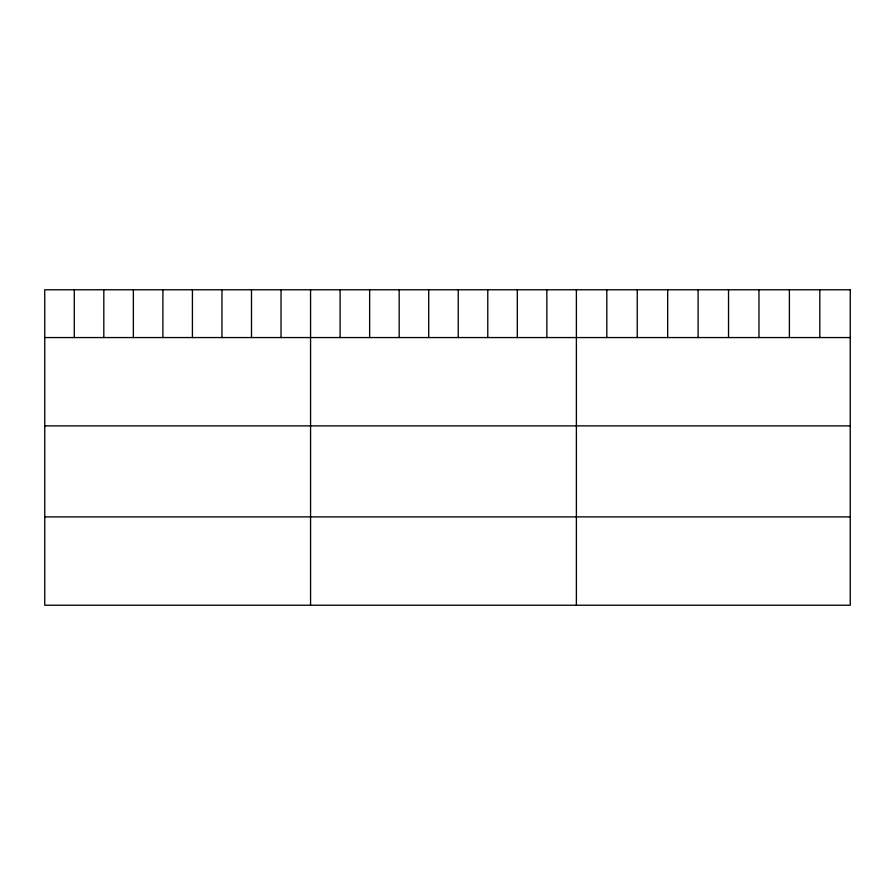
<?xml version="1.0" encoding="UTF-8"?>
<svg xmlns="http://www.w3.org/2000/svg" width="895" height="895" viewBox="0 0 895 895"><rect width="100%" height="100%" fill="white"/><g stroke="black" fill="none" stroke-linecap="round" stroke-linejoin="round"><path stroke-width="1.34" d="M44.75 337.56L850.25 337.56M44.75 425.886L850.25 425.886M44.75 516.896L850.25 516.896M819.82 289.767L819.82 337.56M789.39 289.767L789.39 337.56M758.96 289.767L758.96 337.56M728.53 289.767L728.53 337.56M698.1 289.767L698.1 337.56M667.67 289.767L667.67 337.56M637.24 289.767L637.24 337.56M606.81 289.767L606.81 337.56M576.38 289.767L576.38 605.233M546.845 289.767L546.845 337.56M517.31 289.767L517.31 337.56M487.775 289.767L487.775 337.56M458.24 289.767L458.24 337.56M428.705 289.767L428.705 337.56M399.17 289.767L399.17 337.56M369.635 289.767L369.635 337.56M340.1 289.767L340.1 337.56M310.565 289.767L310.565 605.233M281.03 289.767L281.03 337.56M251.495 289.767L251.495 337.56M221.96 289.767L221.96 337.56M192.425 289.767L192.425 337.56M162.89 289.767L162.89 337.56M133.355 289.767L133.355 337.56M103.82 289.767L103.82 337.56M74.285 289.767L74.285 337.56M850.25 289.767L44.75 289.767L44.75 605.233L850.25 605.233L850.25 289.767"/></g></svg>
